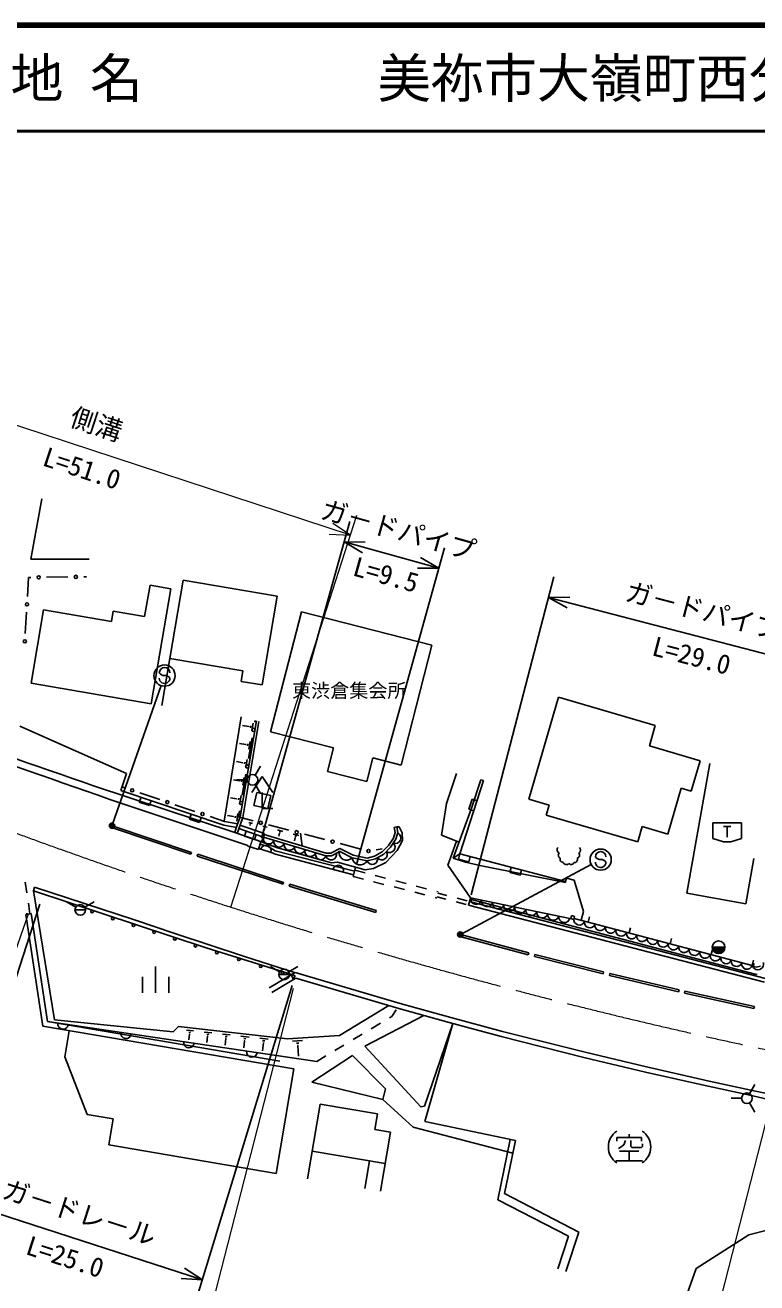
# Model space of a CAD drawing. Units: millimetres, scale not verified. Extents: x 40000 to 680000, y 20000 to 380000.
# Drawn here: x 371763 to 440771, y 261380 to 380000 of the extents above; entities that cross this region are included whole.
import ezdxf
from ezdxf.enums import TextEntityAlignment as Align

# ---------------------------------------------------------------- set-up
doc = ezdxf.new("R2010")
doc.units = ezdxf.units.MM
doc.header["$LTSCALE"] = 1000
doc.header["$PDMODE"] = 32
doc.header["$PDSIZE"] = 500
doc.linetypes.add('CHAIN', pattern=[18.5, 12, -1.5, 3.5, -1.5])
for name, color, linetype, lineweight in [('M-BGD', 7, 'Continuous', 25), ('M-BMK', 2, 'CHAIN', 13), ('M-STR-HTXT', 7, 'Continuous', 13), ('M-STR-STRC', 7, 'Continuous', 25), ('M-TTL', 2, 'Continuous', 140), ('M-TTL-LINE', 7, 'Continuous', 50)]:
    doc.layers.add(name, color=color, linetype=linetype, lineweight=lineweight)
doc.layers.add('M-TTL-TXT', color=7, linetype='Continuous')
doc.styles.add('@ＭＳ ゴシック', font='')
doc.styles.add('ＭＳ ゴシック', font='')
doc.styles.get('@ＭＳ ゴシック').set_extended_font_data('@MS Gothic')
doc.styles.get('ＭＳ ゴシック').set_extended_font_data('MS Gothic')

msp = doc.modelspace()

# ---------------------------------------------------------------- linework, layer by layer
at = {"layer": 'M-BGD'}
for p, q in [((372286, 329631), (373328, 335317)), ((377792, 329631), (372286, 329631)), ((371979, 326122), (372084, 327912)), ((372084, 327912), (372290, 327915)), ((373790, 327931), (375790, 327954)), ((377289, 327971), (377562, 327974)), ((384644, 315837), (386665, 327666)), ((395537, 326150), (386665, 327666)), ((383034, 324228), (383540, 327185)), ((385511, 326848), (383540, 327185)), ((383658, 316005), (385511, 326848)), ((394105, 317771), (395537, 326150)), ((371775, 322627), (371892, 324624)), ((372323, 317942), (373502, 324842)), ((379909, 323748), (373502, 324842)), ((379909, 323748), (380077, 324733)), ((383034, 324228), (380077, 324733)), ((394914, 313361), (397817, 324672)), ((397817, 324672), (410122, 321513)), ((407219, 310202), (410122, 321513)), ((392302, 319094), (385402, 320273)), ((392134, 318108), (392302, 319094)), ((383658, 316005), (372323, 317942)), ((394105, 317771), (392134, 318108)), ((419271, 307007), (422072, 316607)), ((422072, 316607), (431192, 313946)), ((390521, 304909), (392137, 314778)), ((393571, 314400), (392036, 305328)), ((393428, 314272), (393455, 314430)), ((381330, 309411), (371265, 313892)), ((392852, 313857), (392256, 313958)), ((393814, 314336), (392279, 305264)), ((392855, 313880), (392848, 313834)), ((393049, 313917), (393018, 313735)), ((393277, 314159), (393154, 313432)), ((400845, 311838), (394914, 313361)), ((430632, 312026), (431192, 313946)), ((392565, 312147), (391976, 312246)), ((392568, 312169), (392561, 312124)), ((392760, 312207), (392730, 312026)), ((392836, 310823), (393174, 312794)), ((392987, 312447), (392865, 311724)), ((430632, 312026), (435432, 310625)), ((400276, 309617), (400845, 311838)), ((403989, 308666), (404557, 310886)), ((407219, 310202), (404557, 310886)), ((392278, 310441), (391696, 310540)), ((392282, 310464), (392274, 310419)), ((392473, 310500), (392443, 310321)), ((392698, 310739), (392577, 310021)), ((393453, 309258), (393953, 310124)), ((403989, 308666), (400276, 309617)), ((434154, 298121), (436322, 310357)), ((434591, 307745), (435432, 310625)), ((380794, 307819), (381330, 309411)), ((391993, 308740), (391418, 308837)), ((392703, 308825), (391703, 308825)), ((391997, 308762), (391989, 308718)), ((392186, 308799), (392156, 308621)), ((392243, 307373), (392582, 309344)), ((392410, 309036), (392289, 308323)), ((393130, 307626), (394130, 309126)), ((394130, 309126), (395130, 307626)), ((412439, 309427), (411507, 306592)), ((414997, 308748), (412764, 301830)), ((414734, 308822), (413819, 306054)), ((414734, 308822), (414997, 308748)), ((391528, 303847), (378222, 308254)), ((380794, 307819), (390488, 304551)), ((380905, 308151), (381142, 308071)), ((382564, 307592), (384459, 306953)), ((392122, 307338), (392003, 306629)), ((393609, 307630), (393341, 306409)), ((393453, 308392), (393953, 307526)), ((394919, 307343), (393609, 307630)), ((394130, 306126), (394130, 307626)), ((394919, 307343), (394652, 306122)), ((432371, 303705), (433631, 308025)), ((433631, 308025), (434591, 307745)), ((379738, 306974), (392780, 302623)), ((382689, 307180), (382529, 306707)), ((382529, 306707), (383477, 306387)), ((383477, 306387), (383636, 306861)), ((385880, 306474), (387775, 305835)), ((391708, 307043), (391140, 307140)), ((391712, 307066), (391704, 307021)), ((391900, 307102), (391870, 306925)), ((394652, 306122), (393341, 306409)), ((395130, 306126), (394130, 306126)), ((411507, 306592), (411028, 303594)), ((413819, 306054), (412119, 301424)), ((413907, 306999), (413600, 306047)), ((413600, 306047), (414075, 305893)), ((414382, 306845), (413907, 306999)), ((419271, 307007), (421191, 306447)), ((420911, 305487), (421191, 306447)), ((387427, 305583), (387267, 305109)), ((387267, 305109), (388214, 304789)), ((388214, 304789), (388374, 305263)), ((389197, 305355), (390576, 304890)), ((390576, 304890), (391643, 304695)), ((391421, 305349), (390853, 305446)), ((391425, 305372), (391418, 305327)), ((391614, 305408), (391584, 305231)), ((391662, 304294), (392036, 305328)), ((391836, 305644), (391716, 304935)), ((391890, 305317), (391990, 305895)), ((393258, 304959), (391890, 305317)), ((391900, 304216), (392279, 305264)), ((420911, 305487), (429551, 302966)), ((379897, 304317), (379957, 304497)), ((387403, 301803), (379897, 304317)), ((387463, 301984), (379957, 304497)), ((390488, 304551), (391553, 304356)), ((391662, 304294), (391528, 303847)), ((391528, 303847), (394066, 302975)), ((391553, 304356), (391670, 304315)), ((391643, 304695), (391789, 304644)), ((391900, 304216), (391765, 303766)), ((394244, 303424), (391906, 304233)), ((394344, 303755), (392025, 304562)), ((392602, 303992), (392439, 303519)), ((392845, 304808), (393210, 304713)), ((392958, 304681), (393049, 304657)), ((392980, 304578), (392959, 304501)), ((392968, 304581), (392991, 304575)), ((394184, 304457), (394601, 304348)), ((394244, 303424), (394344, 303755)), ((394338, 304194), (394297, 304035)), ((394313, 304312), (394418, 304285)), ((394325, 304197), (394351, 304191)), ((396644, 304071), (394709, 304578)), ((395577, 304092), (396074, 303962)), ((395760, 303779), (395689, 303508)), ((395731, 303919), (395855, 303887)), ((395745, 303783), (395776, 303775)), ((397046, 303708), (397571, 303570)), ((397745, 303783), (397892, 302580)), ((400029, 303184), (398095, 303691)), ((406658, 303863), (406502, 303323)), ((406826, 304383), (406579, 304342)), ((406579, 304342), (406658, 303863)), ((406914, 303848), (406731, 303214)), ((406826, 304383), (407050, 304391)), ((406826, 304383), (406914, 303848)), ((407308, 303837), (407050, 304391)), ((407339, 303111), (407308, 303837)), ((429551, 302966), (429971, 304406)), ((429971, 304406), (432371, 303705)), ((436619, 303281), (436619, 304781)), ((436619, 304781), (439319, 304781)), ((437619, 304413), (438319, 304413)), ((437969, 303413), (437969, 304413)), ((439319, 304781), (439319, 303281)), ((392439, 303519), (393384, 303192)), ((392780, 302623), (392769, 302558)), ((392769, 302558), (393757, 302241)), ((393384, 303192), (393547, 303665)), ((394004, 302996), (393757, 302241)), ((394673, 302523), (393929, 302767)), ((394066, 302975), (394244, 303424)), ((394066, 302975), (395577, 302396)), ((400131, 301640), (394244, 303424)), ((400162, 301892), (394316, 303663)), ((394673, 302523), (395347, 302131)), ((397239, 303377), (397157, 303063)), ((397208, 303525), (397339, 303491)), ((397223, 303381), (397256, 303372)), ((403415, 302297), (401480, 302804)), ((406029, 302637), (405444, 302021)), ((406502, 303323), (406029, 302637)), ((406731, 303214), (406223, 302479)), ((406835, 302166), (407339, 303111)), ((411028, 303594), (412681, 302955)), ((412450, 303044), (411615, 300765)), ((437619, 302981), (436619, 303281)), ((438319, 302981), (437619, 302981)), ((439319, 303281), (438319, 302981)), ((387463, 301984), (387403, 301803)), ((387975, 301617), (388034, 301798)), ((396082, 298967), (387975, 301617)), ((396141, 299148), (388034, 301798)), ((395147, 301918), (393796, 302361)), ((395252, 301850), (395147, 301918)), ((402734, 299872), (395252, 301850)), ((402823, 300207), (395347, 302131)), ((395577, 302396), (400664, 300997)), ((400647, 301665), (400131, 301640)), ((400582, 301913), (400162, 301892)), ((401440, 302342), (400582, 301913)), ((401308, 301996), (400647, 301665)), ((401372, 302097), (401308, 301996)), ((402603, 301480), (401372, 302097)), ((402686, 301718), (401440, 302342)), ((404010, 301184), (402603, 301480)), ((404006, 301441), (402686, 301718)), ((404712, 301611), (404006, 301441)), ((404804, 301376), (404010, 301184)), ((405444, 302021), (404712, 301611)), ((405599, 301822), (404804, 301376)), ((405448, 302324), (404880, 302230)), ((406223, 302479), (405599, 301822)), ((405780, 301025), (406835, 302166)), ((412119, 301424), (412764, 301830)), ((412119, 301424), (413308, 301065)), ((412764, 301830), (412638, 301346)), ((412638, 301346), (413605, 301093)), ((412764, 301830), (422740, 299221)), ((413605, 301093), (413732, 301577)), ((439724, 297134), (440481, 301407)), ((400664, 300997), (401213, 301070)), ((401213, 301070), (403836, 300345)), ((402693, 299718), (402927, 300596)), ((402848, 300297), (403816, 300047)), ((403836, 300345), (404617, 300470)), ((404617, 300470), (405780, 301025)), ((411615, 300765), (413773, 297681)), ((413308, 301065), (414808, 300715)), ((414808, 300715), (422716, 299151)), ((417602, 300565), (417475, 300081)), ((418443, 299828), (418569, 300312)), ((371918, 298172), (371768, 299160)), ((396141, 299148), (396082, 298967)), ((396667, 298795), (396722, 298977)), ((404883, 296496), (396722, 298977)), ((402693, 299718), (403661, 299467)), ((404629, 299216), (405597, 298966)), ((404784, 299796), (405752, 299545)), ((406720, 299295), (407688, 299044)), ((417475, 300081), (418443, 299828)), ((422716, 299151), (422740, 299221)), ((422740, 299221), (422829, 299560)), ((422829, 299560), (423530, 299363)), ((424431, 296391), (423530, 299363)), ((372654, 298696), (372540, 298350)), ((388848, 292977), (372540, 298350)), ((372540, 298350), (374537, 286202)), ((372654, 298696), (382073, 295614)), ((404827, 296315), (396667, 298795)), ((406565, 298715), (407533, 298464)), ((408501, 298214), (409469, 297963)), ((408656, 298793), (409624, 298543)), ((410592, 298292), (410728, 298257)), ((410600, 297774), (411431, 297558)), ((410695, 298132), (411527, 297915)), ((439724, 297134), (434154, 298121)), ((372217, 296194), (372067, 297183)), ((376530, 296805), (375664, 297305)), ((376463, 296555), (377463, 296555)), ((377396, 296805), (378262, 297305)), ((410437, 297712), (410574, 297677)), ((412399, 297306), (413366, 297054)), ((412494, 297663), (413462, 297411)), ((413720, 297564), (413573, 297000)), ((413573, 297000), (441507, 289724)), ((413666, 297358), (441576, 290088)), ((413773, 297681), (413720, 297564)), ((413720, 297564), (440750, 290449)), ((413773, 297681), (423134, 295756)), ((413773, 297681), (423134, 295756)), ((371821, 296134), (372316, 296209)), ((371821, 296134), (373418, 285587)), ((371908, 296232), (371920, 296149)), ((372316, 296209), (373858, 286019)), ((382073, 295614), (385870, 294326)), ((404827, 296315), (404883, 296496)), ((423134, 295756), (423215, 295735)), ((423134, 295756), (423215, 295735)), ((423291, 296025), (423215, 295735)), ((423215, 295735), (423505, 295658)), ((423505, 295658), (423215, 295735)), ((423291, 296025), (423581, 295948)), ((423581, 295948), (423505, 295658)), ((423505, 295658), (423530, 295755)), ((440335, 291326), (423530, 295755)), ((424215, 295575), (424431, 296391)), ((424863, 295404), (424991, 295887)), ((385870, 294326), (392456, 292155)), ((419261, 292498), (412948, 294199)), ((428731, 294384), (428859, 294868)), ((412754, 294055), (412764, 294093)), ((419211, 292315), (412754, 294055)), ((432599, 293365), (432727, 293848)), ((436561, 293031), (437761, 293031)), ((436661, 292711), (436661, 293031)), ((436761, 292600), (436761, 293031)), ((436861, 292523), (436861, 293031)), ((436961, 292472), (436961, 293031)), ((437061, 292453), (437061, 293031)), ((437161, 292439), (437161, 293031)), ((437261, 292446), (437261, 293031)), ((437361, 292475), (437361, 293031)), ((437461, 292532), (437461, 293031)), ((437561, 292591), (437561, 293031)), ((437661, 292713), (437661, 293031)), ((397117, 290411), (388848, 292977)), ((392456, 292155), (397167, 290666)), ((419261, 292498), (419211, 292315)), ((419797, 292162), (419844, 292346)), ((426276, 290528), (419797, 292162)), ((426322, 290712), (419844, 292346)), ((436467, 292345), (436594, 292829)), ((440335, 291326), (440462, 291809)), ((384067, 288728), (384067, 291228)), ((395754, 290718), (394888, 291218)), ((396620, 290718), (397486, 291218)), ((397217, 290666), (396850, 290444)), ((407133, 287740), (397217, 290666)), ((426276, 290528), (426322, 290712)), ((440335, 291326), (440373, 291471)), ((440373, 291471), (440500, 291505)), ((440442, 291210), (440500, 291505)), ((440442, 291210), (440716, 291156)), ((440716, 291156), (441102, 291249)), ((382817, 288728), (382817, 290228)), ((385317, 288728), (385317, 290228)), ((396850, 290444), (394778, 289189)), ((397072, 289994), (395037, 288761)), ((395687, 290468), (396687, 290468)), ((396850, 290444), (397072, 289994)), ((397287, 290124), (397072, 289994)), ((406996, 287259), (397287, 290124)), ((426913, 290554), (426870, 290370)), ((433387, 288835), (426870, 290370)), ((433430, 289020), (426913, 290554)), ((440750, 290449), (440792, 290517)), ((396944, 289418), (387900, 259771)), ((433430, 289020), (433387, 288835)), ((433938, 288694), (433978, 288879)), ((440496, 287255), (433938, 288694)), ((440537, 287441), (433978, 288879)), ((406062, 287534), (401397, 284708)), ((406330, 286505), (406741, 287139)), ((411768, 285930), (406996, 287259)), ((411900, 286412), (407133, 287740)), ((440496, 287255), (440537, 287441)), ((373858, 286019), (399257, 282269)), ((395787, 282290), (373858, 286019)), ((385716, 285057), (374537, 286202)), ((409348, 286604), (403796, 283694)), ((406120, 286379), (406330, 286505)), ((416654, 284610), (411768, 285930)), ((416780, 285094), (411900, 286412)), ((397107, 281558), (373418, 285587)), ((375911, 285163), (375492, 282698)), ((386214, 285554), (385716, 285057)), ((396519, 284409), (386214, 285554)), ((386965, 285219), (387647, 285144)), ((387202, 285020), (387372, 285001)), ((387268, 284840), (387208, 284301)), ((387247, 284842), (387289, 284838)), ((388647, 285032), (389360, 284953)), ((388895, 284824), (389073, 284805)), ((390361, 284842), (391105, 284759)), ((401397, 284708), (396519, 284409)), ((402688, 284324), (403546, 284838)), ((404404, 285352), (405262, 285866)), ((409431, 278032), (412088, 285843)), ((412088, 285843), (409458, 276596)), ((424576, 283131), (416780, 285094)), ((388964, 284636), (388899, 284051)), ((388942, 284639), (388987, 284634)), ((390619, 284625), (390805, 284604)), ((390691, 284429), (390621, 283797)), ((390668, 284431), (390715, 284426)), ((392105, 284648), (392880, 284562)), ((392374, 284422), (392568, 284401)), ((392450, 284218), (392374, 283538)), ((392425, 284220), (392474, 284215)), ((393881, 284451), (394688, 284361)), ((394240, 284002), (394159, 283274)), ((394161, 284215), (394363, 284193)), ((394215, 284005), (394265, 284000)), ((396988, 284188), (397912, 284244)), ((397349, 283978), (397580, 283992)), ((397449, 283752), (397507, 283756)), ((397478, 283754), (397538, 282770)), ((400973, 283296), (401830, 283810)), ((403796, 283694), (409079, 277978)), ((424457, 282646), (416654, 284610)), ((375492, 282698), (377611, 277266)), ((402648, 282810), (398800, 280294)), ((399257, 282269), (400115, 282783)), ((405735, 279681), (402648, 282810)), ((430264, 281253), (424457, 282646)), ((430377, 281740), (424576, 283131)), ((397107, 281558), (395430, 271700)), ((436181, 279916), (430264, 281253)), ((436288, 280405), (430377, 281740)), ((398800, 280294), (405503, 278666)), ((440219, 279557), (436288, 280405)), ((440084, 279219), (440584, 280085)), ((405503, 278666), (405735, 279681)), ((440114, 279068), (436181, 279916)), ((439334, 278786), (438334, 278786)), ((442159, 278623), (440114, 279068)), ((442265, 279112), (440219, 279557)), ((399585, 278238), (398388, 271197)), ((399585, 278238), (405008, 277315)), ((408358, 276060), (405503, 278666)), ((409079, 277978), (409431, 278032)), ((440084, 278353), (440584, 277487)), ((380076, 276847), (377611, 277266)), ((380076, 276847), (379657, 274382)), ((405008, 277315), (404756, 275837)), ((409458, 276596), (418007, 274803)), ((404756, 275837), (406235, 275585)), ((406235, 275585), (405289, 270023)), ((417760, 273603), (408358, 276060)), ((428723, 275079), (428723, 275407)), ((395430, 271700), (379657, 274382)), ((417518, 274904), (416349, 269225)), ((418007, 274803), (416978, 269800)), ((429899, 275079), (427554, 275079)), ((427554, 275079), (427554, 274736)), ((427717, 274065), (427890, 274150)), ((427890, 274150), (428225, 274401)), ((428225, 274401), (428384, 274821)), ((428893, 274821), (428893, 274238)), ((428893, 274238), (428981, 274150)), ((428981, 274150), (429895, 274150)), ((429895, 274150), (429984, 274235)), ((429899, 274740), (429899, 275079)), ((429984, 274235), (429984, 274482)), ((398831, 273801), (405732, 272628)), ((404253, 272879), (403810, 270275)), ((427463, 272893), (429980, 272893)), ((429648, 273815), (427802, 273815)), ((428723, 272893), (428723, 273815)), ((416978, 269800), (423994, 266165)), ((416349, 269225), (423017, 265770)), ((440027, 265910), (445857, 267418)), ((423017, 265770), (421989, 262703)), ((423994, 266165), (422747, 262449)), ((435051, 262744), (440027, 265910)), ((433895, 259477), (435051, 262744))]:
    msp.add_line(p, q, dxfattribs=at)
for centre, radius in [((373040, 327923), 150), ((376539, 327962), 150), ((371935, 325373), 150), ((371731, 321879), 150), ((393301, 313533), 150), ((392709, 310083), 150), ((393203, 308825), 500), ((381853, 307831), 150), ((385170, 306713), 150), ((392117, 306634), 150), ((388486, 305595), 150), ((393983, 304768), 150), ((397369, 303881), 150), ((400755, 302994), 150), ((404141, 302107), 150), ((376963, 296555), 500), ((378072, 296395), 125), ((380024, 295752), 125), ((381977, 295109), 125), ((383929, 294466), 125), ((385882, 293822), 125), ((387834, 293179), 125), ((437161, 293037), 600), ((389844, 292537), 125), ((391911, 291896), 125), ((393979, 291254), 125), ((396187, 290468), 500), ((396046, 290613), 125), ((439834, 278786), 500)]:
    msp.add_circle(centre, radius, dxfattribs=at)
for centre, radius, start, end in [((96769, -488600), 845099, 70.54648, 72.94434), ((96769, -488600), 844399, 70.42059, 72.94362), ((406681, 303332), 513, 247.5738, 64.74803), ((394471, 302140), 500, 341.84073, 161.84073), ((394738, 303287), 513, 164.56231, 341.73654), ((395719, 302990), 513, 164.56231, 341.73654), ((396700, 302693), 513, 164.56231, 341.73654), ((397682, 302396), 513, 164.56231, 341.73654), ((406149, 302471), 513, 231.88129, 49.05551), ((398663, 302098), 513, 164.56231, 341.73654), ((399644, 301801), 513, 164.56231, 341.73654), ((400624, 301784), 513, 196.27061, 13.44483), ((402072, 301957), 714, 168.7263, 318.07819), ((403352, 301546), 751, 185.05793, 331.20163), ((404497, 301345), 513, 198.23837, 15.41259), ((405405, 301785), 513, 216.29666, 33.47089), ((422230, 302211), 300, 131.69646, 250.31174), ((422343, 301718), 300, 135.42173, 248.97879), ((422516, 301333), 300, 159.44719, 269.02338), ((423555, 301311), 300, 265.11616, 25.19228), ((423751, 301729), 300, 284.47614, 41.84201), ((423845, 302199), 300, 295.5816, 51.83622), ((401284, 300256), 500, 345.19619, 165.19619), ((422797, 301123), 300, 197.56364, 321.14954), ((423255, 301134), 300, 221.4806, 335.92433), ((414299, 297604), 532, 171.71946, 345.04455), ((415339, 297391), 532, 171.71946, 345.04455), ((416380, 297177), 532, 171.71946, 345.04455), ((417420, 296963), 532, 171.71946, 345.04455), ((418460, 296749), 532, 171.71946, 345.04455), ((419500, 296535), 532, 171.71946, 345.04455), ((420540, 296321), 532, 171.71946, 345.04455), ((421580, 296107), 532, 171.71946, 345.04455), ((422621, 295894), 532, 171.71946, 345.04455), ((424027, 295636), 511, 166.48116, 343.98561), ((425016, 295375), 511, 166.48116, 343.98561), ((426004, 295115), 511, 166.48116, 343.98561), ((426993, 294854), 511, 166.48116, 343.98561), ((427981, 294593), 511, 166.48116, 343.98561), ((428970, 294333), 511, 166.48116, 343.98561), ((429958, 294072), 511, 166.48116, 343.98561), ((430947, 293812), 511, 166.48116, 343.98561), ((431935, 293551), 511, 166.48116, 343.98561), ((432924, 293291), 511, 166.48116, 343.98561), ((433912, 293030), 511, 166.48116, 343.98561), ((434901, 292770), 511, 166.48116, 343.98561), ((435889, 292509), 511, 166.48116, 343.98561), ((436878, 292248), 511, 166.48116, 343.98561), ((437866, 291988), 511, 166.48116, 343.98561), ((438855, 291727), 511, 166.48116, 343.98561), ((439843, 291467), 511, 166.48116, 343.98561), ((440875, 291444), 539, 204.36694, 16.36942), ((397080, 290292), 125, 252.76377, 72.76377), ((375342, 285800), 500, 171.5999, 351.5999), ((381278, 284924), 500, 171.5999, 351.5999), ((387214, 284047), 500, 171.5999, 351.5999), ((393149, 283171), 500, 171.5999, 351.5999), ((428573, 274193), 1806, 123.85503, 236.14497), ((428960, 274193), 1806, 303.85503, 56.14497)]:
    msp.add_arc(centre, radius, start, end, dxfattribs=at)
at = {"layer": 'M-BMK'}
msp.add_arc((548548, 786391), 514252, 249.672, 259.25372, dxfattribs=at)
at = {"layer": 'M-STR-HTXT'}
for p, q in [((402440, 331893), (353009, 348159)), ((391163, 296815), (403052, 333797)), ((402440, 331893), (400767, 332989)), ((400443, 332005), (402440, 331893)), ((358676, 257879), (372069, 296172)), ((397039, 289155), (389342, 259126)), ((441911, 277655), (434214, 247625))]:
    msp.add_line(p, q, dxfattribs=at)
at = {"layer": 'M-STR-STRC'}
for p, q in [((394064, 303324), (402380, 333188)), ((401843, 331262), (410781, 328773)), ((403843, 331242), (401843, 331262)), ((401843, 331262), (403565, 330245)), ((403002, 300836), (411318, 330700)), ((410781, 328773), (409059, 329790)), ((408781, 328792), (410781, 328773)), ((413825, 297967), (421639, 327967)), ((423135, 326045), (421135, 326031)), ((449068, 318755), (421135, 326031)), ((421135, 326031), (422874, 325043)), ((384515, 318796), (384416, 318914)), ((384760, 318657), (384515, 318796)), ((385061, 318655), (384760, 318657)), ((385306, 318543), (385061, 318655)), ((385412, 318407), (385306, 318543)), ((380007, 304639), (384580, 317712)), ((425643, 301439), (425543, 301557)), ((425888, 301299), (425643, 301439)), ((426188, 301297), (425888, 301299)), ((426433, 301185), (426188, 301297)), ((412936, 294309), (425156, 300827)), ((426539, 301049), (426433, 301185)), ((373137, 297100), (363617, 267598)), ((388481, 261676), (364231, 269501)), ((388481, 261676), (386802, 262762)), ((386484, 261777), (388481, 261676))]:
    msp.add_line(p, q, dxfattribs=at)
for centre, radius in [((384910, 318656), 1000), ((379957, 304497), 150), ((379957, 304497), 120), ((379957, 304497), 90), ((379957, 304497), 60), ((379957, 304497), 30), ((426038, 301298), 1000), ((412803, 294238), 150), ((412803, 294238), 120), ((412803, 294238), 90), ((412803, 294238), 60), ((412803, 294238), 30)]:
    msp.add_circle(centre, radius, dxfattribs=at)
for centre, start, end in [((384916, 318911), 359.55488, 179.55488), ((384912, 318411), 179.55488, 359.55488), ((426043, 301553), 359.55488, 179.55488), ((426039, 301053), 179.55488, 359.55488)]:
    msp.add_arc(centre, 500, start, end, dxfattribs=at)
for p in [(379957, 304497), (412803, 294238)]:
    msp.add_point(p, dxfattribs=at)
at = {"layer": 'M-TTL'}
msp.add_line((680000, 380000), (40000, 380000), dxfattribs=at)
at = {"layer": 'M-TTL-LINE'}
msp.add_line((40000, 370000), (680000, 370000), dxfattribs=at)

# ---------------------------------------------------------------- texts
at = {"layer": 'M-BGD', "style": 'ＭＳ ゴシック'}
msp.add_text('ガ－ドパイプ', height=1833, rotation=345.401, dxfattribs=at).set_placement((435354, 323361), align=Align.BOTTOM_CENTER)
at = {"layer": 'M-BGD', "style": '@ＭＳ ゴシック'}
msp.add_text('L=29.0', height=1833, rotation=345.401, dxfattribs=at).set_placement((434850, 321425), align=Align.TOP_CENTER)
at = {"layer": 'M-BGD', "style": 'ＭＳ ゴシック'}
msp.add_text('東渋倉集会所', height=1320, dxfattribs=at).set_placement((402329, 316181), align=Align.BOTTOM_CENTER)
at = {"layer": 'M-STR-HTXT', "style": 'ＭＳ ゴシック'}
msp.add_text('側溝', height=1833, rotation=341.786, dxfattribs=at).set_placement((378037, 340976), align=Align.BOTTOM_CENTER)
at = {"layer": 'M-STR-HTXT', "style": '@ＭＳ ゴシック'}
msp.add_text('L=51.0', height=1833, rotation=341.786, dxfattribs=at).set_placement((377412, 339076), align=Align.TOP_CENTER)
at = {"layer": 'M-STR-STRC', "style": 'ＭＳ ゴシック'}
for s, rotation, p in [('ガ－ドパイプ', 344.441, (406580, 330981)), ('ガ－ドレ－ル', 342.116, (376434, 266614))]:
    msp.add_text(s, height=1833, rotation=rotation, dxfattribs=at).set_placement(p, align=Align.BOTTOM_CENTER)
at = {"layer": 'M-STR-STRC', "style": '@ＭＳ ゴシック'}
for s, rotation, p in [('L=9.5', 344.441, (406044, 329054)), ('L=25.0', 342.116, (375820, 264711))]:
    msp.add_text(s, height=1833, rotation=rotation, dxfattribs=at).set_placement(p, align=Align.TOP_CENTER)
at = {"layer": 'M-TTL-TXT', "style": 'ＭＳ ゴシック'}
for s, p in [('地 名', (370380, 375000)), ('美祢市大嶺町西分\u3000大嶺町東分', (405024, 375000))]:
    msp.add_text(s, height=3666, dxfattribs=at).set_placement(p, align=Align.MIDDLE_LEFT)

doc.saveas('drawing.dxf')
